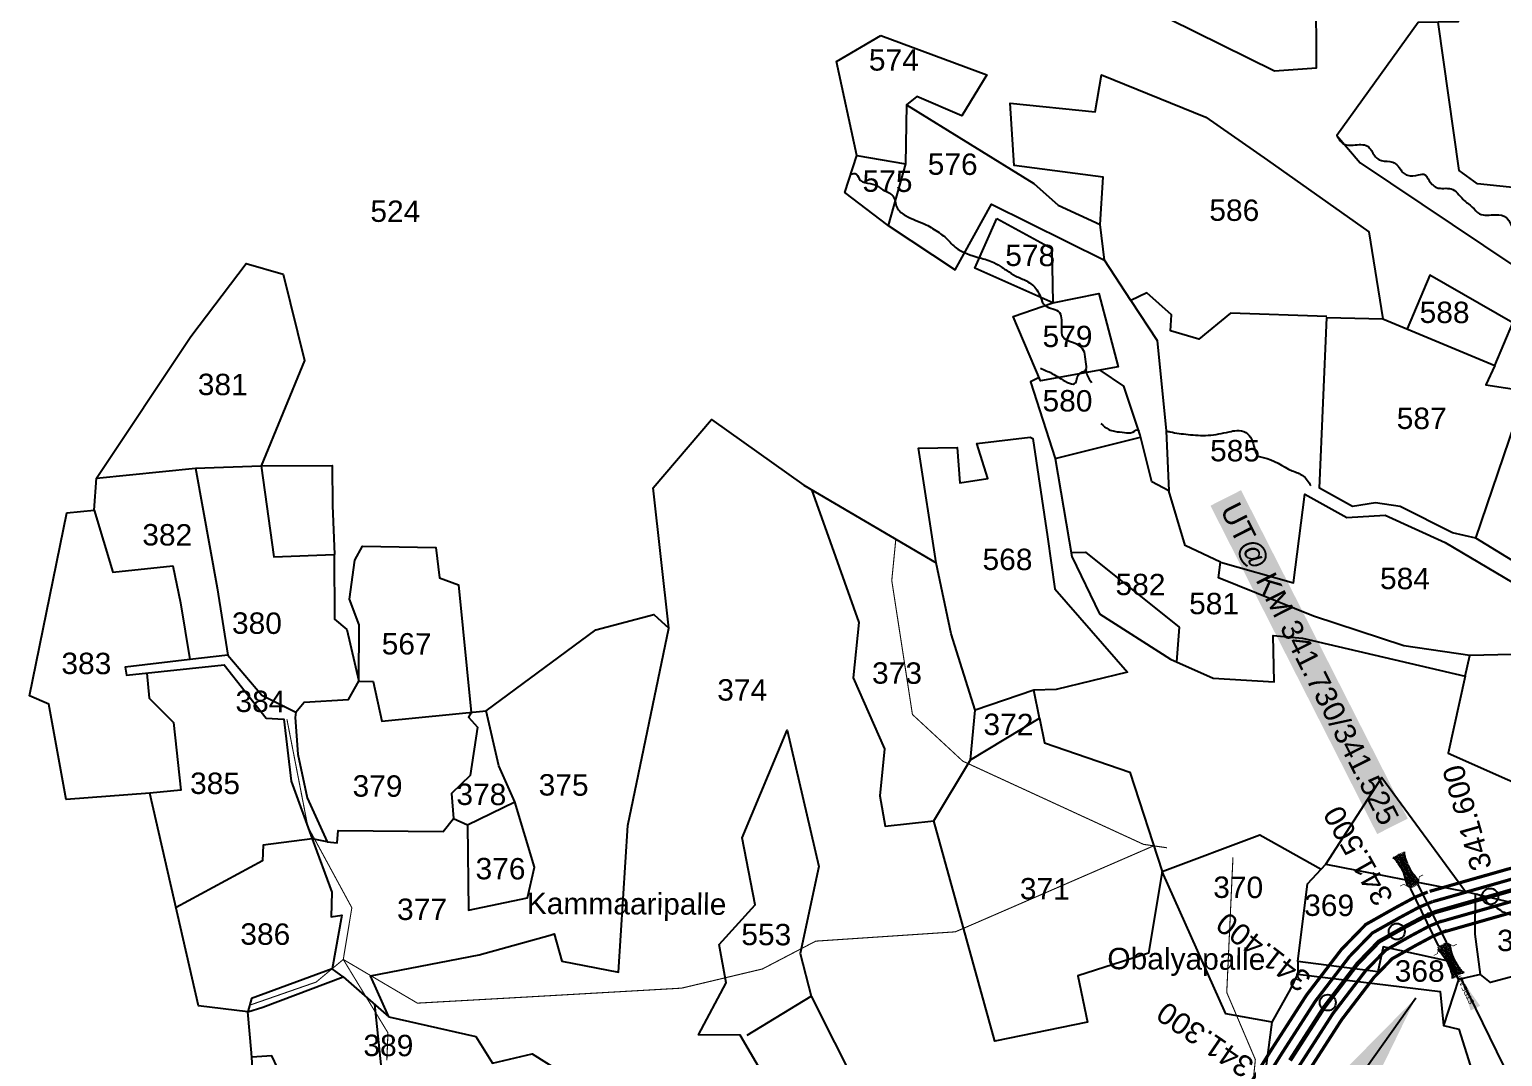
# Model space of a CAD drawing. Header units: feet. Extents: x 799341 to 808000, y 1563100 to 1570804.
# Drawn here: x 801329 to 802704, y 1568709 to 1569668 of the extents above; entities that cross this region are included whole.
import ezdxf
from ezdxf.enums import TextEntityAlignment as Align

# ---------------------------------------------------------------- set-up
doc = ezdxf.new("R2010")
doc.units = ezdxf.units.FT
doc.header["$LTSCALE"] = 15
doc.header["$MEASUREMENT"] = 0
doc.header["$PDMODE"] = 32
doc.header["$PDSIZE"] = 15
doc.linetypes.add('HIDDEN2', pattern=[0.1875, 0.125, -0.0625])
for name, color, linetype in [('CANAL1', 7, 'Continuous'), ('CSMark', 72, 'Continuous'), ('PLOT', 7, 'Continuous'), ('PLOT NO', 7, 'Continuous'), ('ROADS', 6, 'Continuous'), ('STRUCTURE', 5, 'Continuous'), ('TANKS-STREAM', 4, 'Continuous'), ('VILLAGE STONES', 240, 'Continuous')]:
    doc.layers.add(name, color=color, linetype=linetype)
doc.styles.get("Standard").update_dxf_attribs({"font": 'arial.ttf'})
doc.linetypes.add('DOTS', pattern='A,1e-06,-3,["●",Standard,S=3,R=0,X=-1.25,Y=-1.25],-3', length=6.000001)
doc.dimstyles.get("Standard").update_dxf_attribs({"dimtxt": 0.18, "dimasz": 30, "dimexe": 0.18, "dimexo": 0.0625, "dimgap": 0.09, "dimtad": 0, "dimtih": 1, "dimtoh": 1, "dimdec": 4, "dimzin": 0, "dimdsep": 46, "dimtxsty": 'Standard', "dimcen": 0.09, "dimadec": 0, "dimazin": 0, "dimtfac": 1, "dimtdec": 4, "dimtofl": 0, "dimtmove": 0, "dimatfit": 3, "dimfxl": 1, "dimtolj": 1, "dimtzin": 0, "dimarcsym": 0})

# ---------------------------------------------------------------- blocks, each defined once
blk = doc.blocks.new('UT')
at = {"layer": 'STRUCTURE'}
h = blk.add_hatch(dxfattribs=at)
h.set_pattern_fill('DASH', color=150, scale=8, angle=-39.6278, style=0)
h.set_pattern_definition([(320.372247933, (-4370.464, -6260.8811), (1.40800153113, 0.132407282), [1, -1])])
h.paths.add_polyline_path([(765163, 1700681.9), (765165.6, 1700680.6), (765167.2, 1700680.3), (765169.1, 1700680), (765172.4, 1700679.6), (765176.4, 1700679.3), (765179.5, 1700679.5), (765183.1, 1700679.9), (765187.7, 1700680.9), (765188.9, 1700681.2), (765193.1, 1700682.2), (765196.1, 1700680.2), (765196.1, 1700672.2), (765193.1, 1700670.2), (765190.5, 1700670.8), (765188.1, 1700671.3), (765185.5, 1700671.8), (765183.6, 1700672.1), (765181, 1700672.5), (765180.3, 1700672.5), (765178.5, 1700672.6), (765176.7, 1700672.6), (765174.6, 1700672.5), (765172.5, 1700672.3), (765170.4, 1700672), (765168.5, 1700671.7), (765166.1, 1700671.2), (765165, 1700670.8), (765163, 1700669.7)])
h.paths.add_polyline_path([(765259.1, 1700682.2), (765256.1, 1700680.2), (765256.1, 1700672.2), (765259.1, 1700670.2), (765261.9, 1700671), (765264.4, 1700671.6), (765266.4, 1700672), (765269.1, 1700672.5), (765272.7, 1700673), (765276.1, 1700673.1), (765278.6, 1700672.9), (765281.2, 1700672.7), (765283.9, 1700672.3), (765286.4, 1700671.9), (765288, 1700671.3), (765289.2, 1700670.6), (765289.1, 1700682.7), (765287.6, 1700681.8), (765285.7, 1700681.2), (765283, 1700680.7), (765281.2, 1700680.4), (765276.7, 1700679.9), (765272.7, 1700679.9), (765268.7, 1700680.3), (765264.8, 1700681), (765261.2, 1700681.7)])
at = {"layer": 'STRUCTURE', "color": 150, "const_width": 0.628}
for points in [[(765190.1, 1700688.2), (765190.1, 1700684.2), (765196.1, 1700680.2), (765256.1, 1700680.2), (765262.1, 1700684.2), (765262.1, 1700688.2)], [(765190.1, 1700664.2), (765190.1, 1700668.2), (765196.1, 1700672.2), (765256.1, 1700672.2), (765262.1, 1700668.2), (765262.1, 1700664.2)]]:
    blk.add_lwpolyline(points, dxfattribs=at)
at = {"layer": 'STRUCTURE', "color": 150}
for points in [[(765196.1, 1700680.2), (765256.1, 1700680.2)], [(765196.1, 1700672.2), (765256.1, 1700672.2)], [(765196.1, 1700672.2), (765256.1, 1700672.2)]]:
    blk.add_lwpolyline(points, dxfattribs=at)
at = {"layer": 'STRUCTURE', "color": 0}
blk.add_circle((765226.1, 1700676.2), 1.89, dxfattribs=at)
at = {"layer": 'STRUCTURE', "color": 150}
for points in [[(765163, 1700681.9), (765164.4, 1700681.1), (765167.9, 1700680.2), (765171.2, 1700679.8), (765176.1, 1700679.4), (765184.7, 1700680.3), (765193.1, 1700682.2)], [(765289.1, 1700682.7), (765287.8, 1700681.9), (765284.3, 1700680.9), (765280.9, 1700680.4), (765276.1, 1700679.8), (765267.4, 1700680.5), (765259.1, 1700682.2)], [(765163, 1700669.7), (765164.3, 1700670.6), (765167.8, 1700671.6), (765171.2, 1700672.1), (765176, 1700672.6), (765184.7, 1700672), (765193.1, 1700670.2)], [(765289.2, 1700670.6), (765287.8, 1700671.4), (765284.2, 1700672.3), (765280.9, 1700672.7), (765276.1, 1700673.1), (765267.4, 1700672.2), (765259.1, 1700670.2)]]:
    blk.add_spline(points, degree=3, dxfattribs=at)
at = {"layer": 'STRUCTURE', "color": 0}
blk.add_text('STREAM', height=5, dxfattribs=at).set_placement((765148.2, 1700675.8), align=Align.MIDDLE_CENTER)
for points in [[(765190.9, 1700676), (765164.2, 1700675.8)], [(765289.3, 1700676.7), (765265.4, 1700676.4)]]:
    blk.add_leader(points, dimstyle='Standard', override={"dimasz": 10, "dimgap": 0.09, "dimtad": 0}, dxfattribs=at)

msp = doc.modelspace()

# ---------------------------------------------------------------- linework, layer by layer
at = {"layer": 'CANAL1', "color": 1, "const_width": 3}
for points in [[(802636.1, 1568862.8), (802709.8, 1568883.8), (802784.8, 1568900.3), (802841.3, 1568904.9), (802898.9, 1568908), (803045.8, 1568920.7), (803208.7, 1568932.2), (803248.6, 1568935.7), (803348.1, 1568971.8), (803450.5, 1569009.1), (803537.3, 1569044.8), (803677.8, 1569096.8), (803731.6, 1569108.7), (803790.9, 1569122.1), (803876.2, 1569141.6)], [(802647.1, 1568824.3), (802719.6, 1568845), (802790.7, 1568860.7), (802844, 1568865), (802901.7, 1568868.1), (803049, 1568880.9), (803211.8, 1568892.4), (803257.3, 1568896.3), (803361.8, 1568934.2), (803465, 1568971.8), (803551.8, 1569007.5), (803689.2, 1569058.3), (803740.4, 1569069.7), (803799.7, 1569083.1), (803915.1, 1569109.4)], [(802454.3, 1568660.2), (802488.8, 1568715.6), (802521.2, 1568766), (802553.7, 1568808.5), (802576.5, 1568831.9), (802604.1, 1568847.5), (802622.1, 1568857.2), (802634.3, 1568862.2)], [(802522.6, 1568694.2), (802554, 1568743), (802584, 1568782.3), (802601.1, 1568799.9), (802623.3, 1568812.4), (802639.2, 1568820.9), (802652, 1568826.2)]]:
    msp.add_lwpolyline(points, dxfattribs=at)
at = {"layer": 'CANAL1', "color": 5, "const_width": 3}
for points in [[(802638.9, 1568853.2), (802712.3, 1568874.1), (802786.3, 1568890.4), (802842, 1568894.9), (802899.6, 1568898), (803046.6, 1568910.8), (803209.5, 1568922.3), (803250.8, 1568925.8), (803351.5, 1568962.4), (803454.1, 1568999.8), (803540.9, 1569035.5), (803680.7, 1569087.1), (803733.8, 1569098.9), (803793.1, 1569112.4), (803885.9, 1569133.5)], [(802644.3, 1568833.9), (802717.2, 1568854.7), (802789.2, 1568870.6), (802843.3, 1568875), (802901, 1568878.1), (803048.2, 1568890.8), (803211.1, 1568902.3), (803255.2, 1568906.1), (803358.4, 1568943.6), (803461.4, 1568981.2), (803548.2, 1569016.8), (803686.3, 1569067.9), (803738.2, 1569079.4), (803797.5, 1569092.9), (803905.4, 1569117.4)], [(802462.9, 1568655.2), (802497.3, 1568710.2), (802529.4, 1568760.2), (802561.3, 1568802), (802582.6, 1568823.9), (802608.9, 1568838.7), (802626.4, 1568848.1), (802638.8, 1568853.2)], [(802514.2, 1568699.5), (802545.8, 1568748.7), (802576.5, 1568788.9), (802595, 1568807.9), (802618.5, 1568821.2), (802635, 1568830), (802647.6, 1568835.2)]]:
    msp.add_lwpolyline(points, dxfattribs=at)
at = {"layer": 'CANAL1', "color": 1, "linetype": 'HIDDEN2', "ltscale": 5, "const_width": 4}
msp.add_lwpolyline([(802505.7, 1568704.9), (802537.6, 1568754.5), (802568.9, 1568795.4), (802588.8, 1568815.9), (802608.2, 1568826.9), (802613.7, 1568830), (802630.7, 1568839), (802641.6, 1568843.5), (802714.7, 1568864.4)], dxfattribs=at)
at = {"layer": 'CSMark', "color": 3}
for p in [(802692.6, 1568858.1), (802605.4, 1568825.3), (802541, 1568758.9)]:
    msp.add_point(p, dxfattribs=at)
at = {"layer": 'PLOT'}
for points in [[(801990.5, 1569866.7), (802023.8, 1569787.3), (802080.4, 1569790.2), (802078.3, 1569763.6), (802152.5, 1569731.4), (802261.9, 1569727.1), (802319.2, 1569714.4), (802491.2, 1569629), (802530.6, 1569631.8), (802530.2, 1569706.4), (802503.5, 1569706.2), (802503.4, 1569736.2), (802392.1, 1569754.7), (802325.1, 1569764.1), (802319.2, 1569714.4)], [(802666.3, 1569740), (802662.8, 1569674.8), (802625.3, 1569674.2), (802549.5, 1569568.7), (802571.1, 1569543.2), (802772.3, 1569408.5), (802850.2, 1569361.1), (802909.5, 1569360.4), (802926.5, 1569345), (802955.5, 1569347.3), (802964.4, 1569417.1), (802948.8, 1569419.1), (802880.8, 1569415.4), (802868.3, 1569427.5), (802837, 1569519.2), (802835.6, 1569522.2), (802792.3, 1569502), (802792.2, 1569527.9), (802783.6, 1569569.9)], [(802792.2, 1569527.9), (802722.4, 1569519.4), (802680.8, 1569523.7), (802663.6, 1569536.1), (802644.1, 1569674.5)], [(802123.8, 1569662.3), (802222.6, 1569625.5), (802199.5, 1569587), (802157.5, 1569605.2), (802147.6, 1569597.5), (802146.8, 1569542.3), (802130.7, 1569484.6), (802090.2, 1569515.6), (802101.5, 1569550), (802082.3, 1569637.8), (802123.8, 1569662.3)], [(802147.6, 1569597.5), (802266.6, 1569524), (802289.3, 1569503.7), (802328.5, 1569485.7), (802331.2, 1569529.8), (802248.4, 1569540.6), (802244.6, 1569599.1), (802324, 1569590.7), (802329.7, 1569625.3), (802427.3, 1569585.9), (802484.7, 1569545.8), (802579.2, 1569478.7), (802592.4, 1569397.6), (802696.8, 1569353.8), (802713.6, 1569393.9), (802636.2, 1569438.2), (802615.2, 1569388.1)], [(802101.5, 1569550), (802146.8, 1569542.3)], [(802130.7, 1569484.6), (802193.3, 1569443.3), (802227, 1569504.6), (802332.7, 1569452.2)], [(802232, 1569491.1), (802283.5, 1569463.2), (802284.5, 1569412.5), (802211.6, 1569444.9), (802232, 1569491.1)], [(802540, 1569399.8), (802450.3, 1569402.9), (802420.5, 1569378.4), (802394.1, 1569386.3), (802395.1, 1569401.4), (802372.2, 1569421.8), (802357.3, 1569414.6), (802332.7, 1569452.2), (802328.5, 1569485.7)], [(801540.8, 1568649.2), (801536.2, 1568712), (801533, 1568750.4), (801487, 1568756), (801441.3, 1568954.6), (801363.3, 1568948.5), (801347.3, 1569037.6), (801329.1, 1569045.4), (801364.1, 1569216.2), (801389.6, 1569218.7), (801391.6, 1569248.6), (801479.7, 1569380.9), (801531.4, 1569449.1), (801565.9, 1569439.2), (801585.9, 1569358.6), (801545.2, 1569260.2), (801557.3, 1569175.1), (801613.6, 1569177.5), (801613.9, 1569116.9), (801625.2, 1569107.5), (801636.6, 1569059), (801650, 1569058.9), (801658, 1569021.8), (801755.5, 1569031.4), (801857.6, 1569107.2), (801911.9, 1569121.5), (801925.8, 1569108.5), (801911.2, 1569239.7), (801965.8, 1569303.4), (802051.8, 1569242.3), (802175.5, 1569169.6), (802159.1, 1569276.6), (802194.9, 1569277.3), (802197.5, 1569244.4), (802223.8, 1569248.5), (802213.4, 1569281.1), (802263.2, 1569286.9), (802265.8, 1569285.7), (802279.4, 1569193.9), (802286.3, 1569145.5), (802353.9, 1569067.5), (802287.6, 1569051.3), (802266.5, 1569050.7), (802211.7, 1569032.1), (802189.6, 1569103.3), (802175.5, 1569169.6)], [(802284.5, 1569412.5), (802327.4, 1569421.2), (802345.3, 1569352.6), (802272.8, 1569339.5), (802247.2, 1569399.8), (802284.5, 1569412.5)], [(802357.3, 1569414.6), (802381.7, 1569377.4), (802390, 1569292.9), (802392.5, 1569236.9)], [(802679.2, 1569192.6), (802657.3, 1569197.5), (802608.6, 1569222.1), (802585.6, 1569225.7), (802564.2, 1569222.1), (802533.2, 1569239.4), (802540, 1569398.7), (802592.4, 1569397.6)], [(802271.5, 1569342.7), (802263.6, 1569338.8), (802286.5, 1569267.1), (802302.2, 1569175.5), (802328, 1569122), (802394.2, 1569079.7), (802434.1, 1569061.9), (802490.9, 1569058.5), (802490.1, 1569101.8), (802517.5, 1569099.2), (802669.2, 1569063.9), (802673.6, 1569083.1), (802612, 1569092.1), (802527.7, 1569119.8), (802439, 1569155.6), (802441, 1569170.2), (802408, 1569185.7), (802392.5, 1569236.9), (802376.8, 1569245.2), (802365.8, 1569289), (802350.5, 1569334.7), (802328.5, 1569349.6)], [(802696.8, 1569353.8), (802688.5, 1569335.8), (802743.7, 1569327.4), (802796.8, 1569241.8), (802809.8, 1569202.1), (802848.6, 1569143.4), (802952.6, 1569047.1), (802947.9, 1569031.3), (802866.1, 1569053.2), (802861.4, 1569069.6), (802795.3, 1569097.3), (802789.3, 1569125), (802679.2, 1569192.6), (802725.9, 1569330.1)], [(802286.5, 1569267.1), (802366.2, 1569287.1)], [(801391.6, 1569248.6), (801483.9, 1569258.1), (801545.2, 1569260.2), (801611.7, 1569260.6), (801611.9, 1569223.2), (801613.8, 1569177.5)], [(801483.9, 1569258.1), (801504.3, 1569146.2), (801514.2, 1569083.3), (801478.8, 1569079.5)], [(802059, 1569238), (802076.6, 1569189.4), (802103.4, 1569113.8), (802098.1, 1569062.2), (802127.2, 1568996), (802122.8, 1568952), (802127.8, 1568923.8), (802173.4, 1568928.7), (802207.5, 1568985.7), (802211.7, 1569032.1)], [(802441, 1569170.2), (802508.9, 1569151.1), (802519.7, 1569233.7), (802558.7, 1569212), (802594.5, 1569214), (802650.6, 1569188.7), (802777.1, 1569113.7), (802751.9, 1569085), (802673.6, 1569083.1)], [(801389.6, 1569218.7), (801406.9, 1569161), (801462.9, 1569166.8), (801470.2, 1569132.4), (801478.8, 1569079.5), (801418.5, 1569072.2), (801419.7, 1569064.7), (801510.9, 1569074.3), (801550.1, 1569024.6), (801566.5, 1569023.6), (801573.3, 1568965.8), (801593, 1568911.9), (801547.2, 1568906.1), (801546.7, 1568891.2), (801465.9, 1568847.7)], [(801636.6, 1569059), (801636.7, 1569111.7), (801627.7, 1569135.7), (801632.8, 1569172.2), (801640, 1569185.2), (801708.5, 1569183.9), (801711.8, 1569155.6), (801729.5, 1569149), (801741.4, 1569030), (801739, 1569025.5), (801747.3, 1569016), (801740.4, 1568970.9), (801723, 1568954.2), (801724.8, 1568931), (801737.9, 1568924.8), (801782.2, 1568946.5), (801767.2, 1568980.1), (801755.5, 1569031.4)], [(802301.6, 1569179.4), (802315, 1569179.6), (802402.2, 1569109.6), (802399.8, 1569077.2)], [(801664.6, 1568745.5), (801647.4, 1568784), (801749, 1568803.4), (801815.1, 1568821.9), (801818.8, 1568823), (801825.9, 1568797.7), (801878.9, 1568787.2), (801887.5, 1568924.2), (801925.8, 1569108.5)], [(801514.2, 1569083.3), (801546, 1569045.9), (801577.6, 1569030.3), (801585.4, 1569039.4), (801626.9, 1569042), (801636.6, 1569059)], [(802669.2, 1569063.9), (802653.5, 1568992), (802764.2, 1568942.7), (802901.3, 1568935.6), (802875.9, 1568988.2), (802840.2, 1569022.1), (802777.7, 1569052.3), (802798.4, 1569084.2), (802751.9, 1569085)], [(801438.5, 1569066.7), (801440.9, 1569043.1), (801463.4, 1569020.5), (801470.5, 1568957.3), (801441.3, 1568954.6)], [(802207.5, 1568985.7), (802271.9, 1569024.6), (802266.5, 1569050.7)], [(801577.6, 1569030.3), (801577, 1569025.1), (801579.6, 1568990.9), (801588.2, 1568950.1), (801606.9, 1568909), (801593, 1568911.9)], [(802271.9, 1569024.6), (802276.6, 1569001.6), (802356.1, 1568974), (802386.3, 1568881.2)], [(802011.7, 1568695.6), (801992.6, 1568728.5), (801953.7, 1568728.7), (801979.5, 1568777.5), (801972.8, 1568813.1), (802006.6, 1568850.1), (801994.4, 1568912.9), (802036.4, 1569013.2), (802065.9, 1568885.9), (802048.5, 1568804.9), (802058.7, 1568764.8), (802124.1, 1568635)], [(802539.1, 1568888.1), (802591.5, 1568969.2), (802669.5, 1568862.8)], [(801737.9, 1568924.8), (801738.9, 1568845.2), (801794, 1568856.8), (801800.5, 1568885.4), (801782.2, 1568946.5)], [(801606.9, 1568909), (801616.2, 1568908.1), (801617.3, 1568919.5), (801715.3, 1568918.6), (801724.8, 1568931)], [(802386.3, 1568881.2), (802373.7, 1568805), (802307.7, 1568783.9), (802316.6, 1568740.6), (802230.2, 1568722.9), (802173.4, 1568928.7)], [(801593, 1568911.9), (801611.3, 1568861.9), (801610.7, 1568839), (801620.7, 1568840.5), (801611.6, 1568790.3), (801536.4, 1568762.7), (801533, 1568750.4), (801547, 1568754.5), (801621.9, 1568783.1), (801611.6, 1568790.3)], [(802489, 1568740.5), (802445.7, 1568748.5), (802386.3, 1568881.2), (802477.6, 1568915.6), (802534.9, 1568883.6)], [(802513, 1568797.4), (802522.2, 1568869.8), (802539.1, 1568888.1), (802669.5, 1568862.8), (802750.9, 1568843.4), (802756.2, 1568790.9), (802760.1, 1568785.5), (802751.4, 1568779)], [(802683.5, 1568785.3), (802678.6, 1568822.8), (802678.9, 1568860.6)], [(802662.9, 1568780.4), (802654.9, 1568797.4), (802592.7, 1568810.9), (802587.7, 1568787.6), (802513, 1568797.4), (802513.1, 1568785.6)], [(801621.9, 1568783.1), (801664.6, 1568745.5), (801745.7, 1568727.3), (801761.4, 1568702.3), (801798.3, 1568711), (801865.2, 1568669), (801881, 1568640.6), (801860.3, 1568617.4), (801790.5, 1568596.8)], [(802475.7, 1568639), (802489, 1568740.5), (802506.6, 1568771.7), (802513.1, 1568785.6), (802645.9, 1568769.4), (802648.9, 1568737.5), (802663.3, 1568734), (802681, 1568677.6)], [(802727.6, 1568787.1), (802692.9, 1568777.7), (802683.5, 1568785.3), (802662.9, 1568780.4), (802648.9, 1568737.5)], [(801651.1, 1568757.4), (801659.4, 1568676.7), (801669.1, 1568674.4), (801674.1, 1568646.9), (801662.8, 1568633.6), (801586.9, 1568642), (801555.4, 1568709.3), (801536.5, 1568707.9)], [(801999, 1568728.5), (802058.7, 1568764.8)]]:
    msp.add_lwpolyline(points, dxfattribs=at)
at = {"layer": 'ROADS', "linetype": 'HIDDEN2', "ltscale": 10, "const_width": 1}
msp.add_lwpolyline([(802390.9, 1568903.5), (802369, 1568906.7), (802200.3, 1568984.4), (802153.3, 1569028), (802134, 1569153.1), (802137.8, 1569191.8)], dxfattribs=at)
at = {"layer": 'ROADS', "linetype": 'DOTS', "ltscale": 0.15, "const_width": 1}
for points in [[(801622, 1568799.2), (801630, 1568847.5), (801588.9, 1568923.3), (801569.4, 1569023.5)], [(802378.4, 1568905.3), (802211.2, 1568832.7), (802193.3, 1568825), (802063, 1568816.3), (802013.2, 1568790.3), (801937.8, 1568772.4), (801789.3, 1568763.9), (801691.2, 1568758.4), (801622, 1568799.2), (801596.7, 1568778.1), (801534.7, 1568756.5)], [(801960.8, 1567534), (801955.5, 1567616.3), (801953.5, 1567647.9), (802002, 1567736.7), (802033.6, 1567848.1), (802098.8, 1567959.1), (802161.6, 1568045.1), (802194.8, 1568106.2), (802213.5, 1568140.7), (802263.1, 1568264.9), (802299.6, 1568389.1), (802356.9, 1568455.8), (802368.2, 1568484.8), (802367.3, 1568536.4), (802385, 1568530.9), (802459.2, 1568621.8), (802467.7, 1568648.6), (802473.4, 1568705.7), (802446.7, 1568768.4), (802452.5, 1568894.6), (802452.5, 1568894.6)], [(801622, 1568799.2), (801633.5, 1568780.3), (801663.7, 1568730.7), (801662.7, 1568704.9)]]:
    msp.add_lwpolyline(points, dxfattribs=at)
at = {"layer": 'TANKS-STREAM'}
for points in [[(802549.5, 1569568.7), (802556.4, 1569560.5), (802564.6, 1569559.8), (802578.2, 1569558.7), (802584.8, 1569549.9), (802588.9, 1569546.1), (802599, 1569544.4), (802604, 1569542.5), (802608.8, 1569537.4), (802611.3, 1569534), (802615.4, 1569531.7), (802625.8, 1569532), (802631.8, 1569532), (802633.4, 1569530.1), (802638.4, 1569523.1), (802642.5, 1569520.2), (802656.1, 1569518.9), (802667.4, 1569509.1), (802675.9, 1569501.8), (802682.6, 1569495.7), (802697.7, 1569494.7), (802707.8, 1569492.1), (802711.6, 1569486.4), (802714.8, 1569481.7), (802735, 1569476.5), (802756.2, 1569466.2), (802768.2, 1569459.8), (802783.7, 1569453.7), (802791.6, 1569449.6), (802799.8, 1569445.4), (802803.2, 1569437.8), (802807.3, 1569431.5), (802815.2, 1569425.8), (802823, 1569410.6), (802829, 1569398.5), (802833.4, 1569392.5), (802839, 1569381.1), (802837.5, 1569383.1), (802840.9, 1569376.5), (802846.7, 1569363.2)], [(802095.8, 1569532.8), (802101, 1569532.7), (802104.7, 1569526.7), (802109, 1569524.8), (802118.5, 1569522.6), (802125.8, 1569517.9), (802135, 1569512.4), (802138.8, 1569501.7), (802146.8, 1569494), (802166, 1569485.4), (802178.1, 1569478), (802183.5, 1569474), (802193.3, 1569464.5), (802215.9, 1569454.6), (802229.4, 1569450.1), (802237.2, 1569445.4), (802241.4, 1569442.7), (802249.7, 1569437.5), (802259.7, 1569432.9), (802269.4, 1569424.6), (802272.8, 1569417.7), (802277.1, 1569410), (802290.6, 1569403.4), (802292.5, 1569396.5)], [(802272.8, 1569351.4), (802283.4, 1569346.6), (802298.1, 1569338.2), (802304.7, 1569337), (802306.8, 1569341.3), (802309, 1569346.1), (802315, 1569349.7), (802315.1, 1569357.3), (802313.8, 1569366.5), (802309.5, 1569372.1), (802295, 1569379.1), (802292.6, 1569388), (802292.5, 1569396.5), (802292.4, 1569396.1)], [(802315.1, 1569349.8), (802315.6, 1569347.3), (802320.6, 1569337.7)], [(802329.1, 1569299.9), (802336.7, 1569294.1), (802341.9, 1569292.5), (802351.3, 1569291.3), (802358.9, 1569291.8), (802364.2, 1569293.6), (802364.7, 1569292.7)], [(802390, 1569292.9), (802393.9, 1569292), (802410.6, 1569289.5), (802429.2, 1569288.8), (802449, 1569292), (802456, 1569293.2), (802464.5, 1569291.3), (802472.7, 1569276.4), (802476, 1569269.4), (802480.6, 1569268.1), (802507.9, 1569255.6), (802517.6, 1569251.2), (802525.2, 1569241.8)], [(802679.9, 1568860.4), (802688.1, 1568855.1), (802689.5, 1568852.5), (802695.9, 1568849.2), (802702.1, 1568845.1), (802712.5, 1568840.8), (802723.8, 1568834.1), (802735.8, 1568814.6), (802739.1, 1568809.6), (802741.7, 1568803), (802745.2, 1568793.7), (802749, 1568788.3), (802750.4, 1568785.7), (802754.6, 1568771), (802759.5, 1568758.6), (802766.6, 1568753.2), (802772.5, 1568745.6), (802775.1, 1568738.5), (802780.3, 1568733), (802790.9, 1568720.1), (802794, 1568712.5), (802799.9, 1568700.5), (802804.8, 1568697), (802809.6, 1568692.9), (802812.1, 1568678.5), (802809.9, 1568667.3), (802808.7, 1568660.9), (802807, 1568647), (802803.2, 1568640), (802804.6, 1568629.8), (802809.9, 1568612), (802811.8, 1568600.1), (802818.8, 1568590.9), (802817.4, 1568578.1), (802817.4, 1568576.6), (802820.9, 1568569.3), (802817.8, 1568563.2), (802825.1, 1568551.8), (802830, 1568543.7), (802829.5, 1568527.6), (802828, 1568518.6), (802826.3, 1568508), (802824.8, 1568481.2), (802823.8, 1568468.3), (802820.6, 1568459.1), (802819.1, 1568440.6), (802819.8, 1568433.3), (802819.3, 1568426.4), (802817.8, 1568418.6), (802818.9, 1568392.3), (802816.2, 1568378.1), (802816.1, 1568346.1), (802815, 1568322.2), (802816.4, 1568311.3), (802818, 1568304.9), (802820.6, 1568300.8), (802831.5, 1568296.1), (802836.5, 1568293.7), (802839.3, 1568292.2), (802847.1, 1568288.9), (802865.9, 1568287.2), (802874.4, 1568280.1), (802884.8, 1568276.7), (802891.2, 1568269.1), (802895.7, 1568260.3), (802899.7, 1568255.8), (802911.3, 1568249.1), (802918.5, 1568235.6), (802923.5, 1568231.1), (802929.6, 1568225.8), (802940.3, 1568216.5), (802953.7, 1568199.1), (802960.2, 1568193.6), (802964.1, 1568185), (802970.4, 1568178.5), (802981, 1568171.7), (802983.1, 1568165.5), (802982.6, 1568153.9), (802982.8, 1568145.8), (802984.8, 1568136.5), (802985.5, 1568125.9), (802989.8, 1568116.7), (802990.6, 1568107.4), (802988.7, 1568098.6), (802985.5, 1568089.2), (802986.6, 1568076.9), (802985.6, 1568068.5), (802980.5, 1568063.7), (802977, 1568058.9), (802972.5, 1568053.3), (802960.7, 1568044), (802954.3, 1568037.7), (802949.1, 1568035.9), (802941.3, 1568027), (802936.8, 1568016.8), (802930, 1568007.9), (802928.5, 1567999.3), (802924.1, 1567978.8), (802923.7, 1567974.7), (802927, 1567957.8), (802927.3, 1567948.9), (802925.7, 1567942.9), (802922.4, 1567935.5), (802916.4, 1567924.5), (802913.4, 1567920), (802898.2, 1567918.6), (802891, 1567913), (802871.3, 1567912.4), (802866.8, 1567910.7), (802857.2, 1567906.8), (802843.2, 1567902.7), (802828.3, 1567903.4), (802820.8, 1567905.2), (802807.7, 1567904.1), (802800.8, 1567898.8), (802787.9, 1567895.2), (802768.6, 1567900.7), (802762.3, 1567899.5), (802774.7, 1567899.7), (802762.7, 1567896.2), (802754.3, 1567890.3)]]:
    msp.add_spline(points, degree=3, dxfattribs=at)

# ---------------------------------------------------------------- block references
at = {"layer": 'STRUCTURE', "color": 0, "rotation": 115.9345724989892}
msp.add_blockref('UT', (2666710.4, 1624458.7), dxfattribs=at)

# ---------------------------------------------------------------- texts
at = {"layer": 'CSMark', "color": 1}
for s, rotation, p in [('341.600', 105.9267, (802684.9, 1568882.9)), ('341.500', 119.4307, (802594.1, 1568852)), ('341.400', 142.6495, (802521.1, 1568775.5)), ('341.300', 145.6239, (802468.1, 1568695.6))]:
    msp.add_text(s, height=20, rotation=rotation, dxfattribs=at).set_placement(p, align=Align.MIDDLE_LEFT)
at = {"layer": 'PLOT NO'}
for s, p in [('574', (802112.6, 1569629.4)), ('576', (802167.5, 1569532.1)), ('575', (802106.7, 1569516.2)), ('586', (802430.4, 1569489.1)), ('578', (802239.9, 1569446.9)), ('588', (802626.7, 1569393.7)), ('579', (802274.7, 1569371.2)), ('580', (802274.7, 1569311.1)), ('587', (802605.3, 1569294.7)), ('585', (802431.1, 1569264.5)), ('568', (802218.7, 1569163)), ('582', (802342.8, 1569139.5)), ('584', (802589.7, 1569145.1)), ('581', (802411.5, 1569121.7)), ('567', (801657.8, 1569084.1)), ('553', (801993.5, 1568812.6))]:
    msp.add_text(s, height=20, rotation=359.7347, dxfattribs=at).set_placement(p)
for s, p in [('524', (801670.6, 1569498)), ('381', (801509.5, 1569336.2)), ('382', (801457.7, 1569195.8)), ('380', (801541.4, 1569113.3)), ('383', (801382.2, 1569075.7)), ('373', (802138.9, 1569066.7)), ('374', (801994.4, 1569050.9)), ('384', (801544.7, 1569040.2)), ('372', (802242.9, 1569018.7)), ('385', (801502.3, 1568963.7)), ('379', (801654, 1568961.2)), ('378', (801750.9, 1568953.4)), ('375', (801827.7, 1568962.2)), ('376', (801768.8, 1568884)), ('371', (802276.9, 1568865.2)), ('370', (802457.4, 1568866.6)), ('377', (801695.5, 1568846)), ('369', (802542.3, 1568849.8)), ('386', (801549.2, 1568822.9)), ('365', (802722.3, 1568816.9)), ('368', (802626.8, 1568788.4)), ('389', (801664.1, 1568718.9))]:
    msp.add_text(s, height=20, rotation=359.7347, dxfattribs=at).set_placement(p, align=Align.MIDDLE_CENTER)
at = {"layer": 'PLOT NO', "color": 0}
for s, p in [('Kammaaripalle', (801793.3, 1568841.7)), ('Obalyapalle', (802335.2, 1568790.1))]:
    msp.add_text(s, height=20, rotation=359.7347, dxfattribs=at).set_placement(p)
at = {"layer": 'STRUCTURE', "color": 5, "insert": (802457.4, 1569229.4), "char_height": 20, "width": 331.878, "attachment_point": 1, "rotation": 296.9037, "bg_fill": 1, "box_fill_scale": 1.3, "bg_fill_color": 7, "bg_fill_true_color": 16777215, "bg_fill_transparency": 4390977}
msp.add_mtext('\\pi1.1982;UT@ KM 341.730/341.525', dxfattribs=at)

# ---------------------------------------------------------------- leaders
at = {"layer": 'PLOT NO', "color": 5}
msp.add_leader([(802665.6, 1568780.7), (802712, 1568685.8)], dimstyle='Standard', override={"dimgap": 0.09, "dimtad": 0}, dxfattribs=at)
at = {"layer": 'VILLAGE STONES'}
msp.add_leader([(802623.1, 1568763.2), (802504.5, 1568595.7)], dimstyle='Standard', override={"dimasz": 100, "dimtfill": 2, "dimtfillclr": 5}, dxfattribs=at)

doc.saveas('drawing.dxf')
